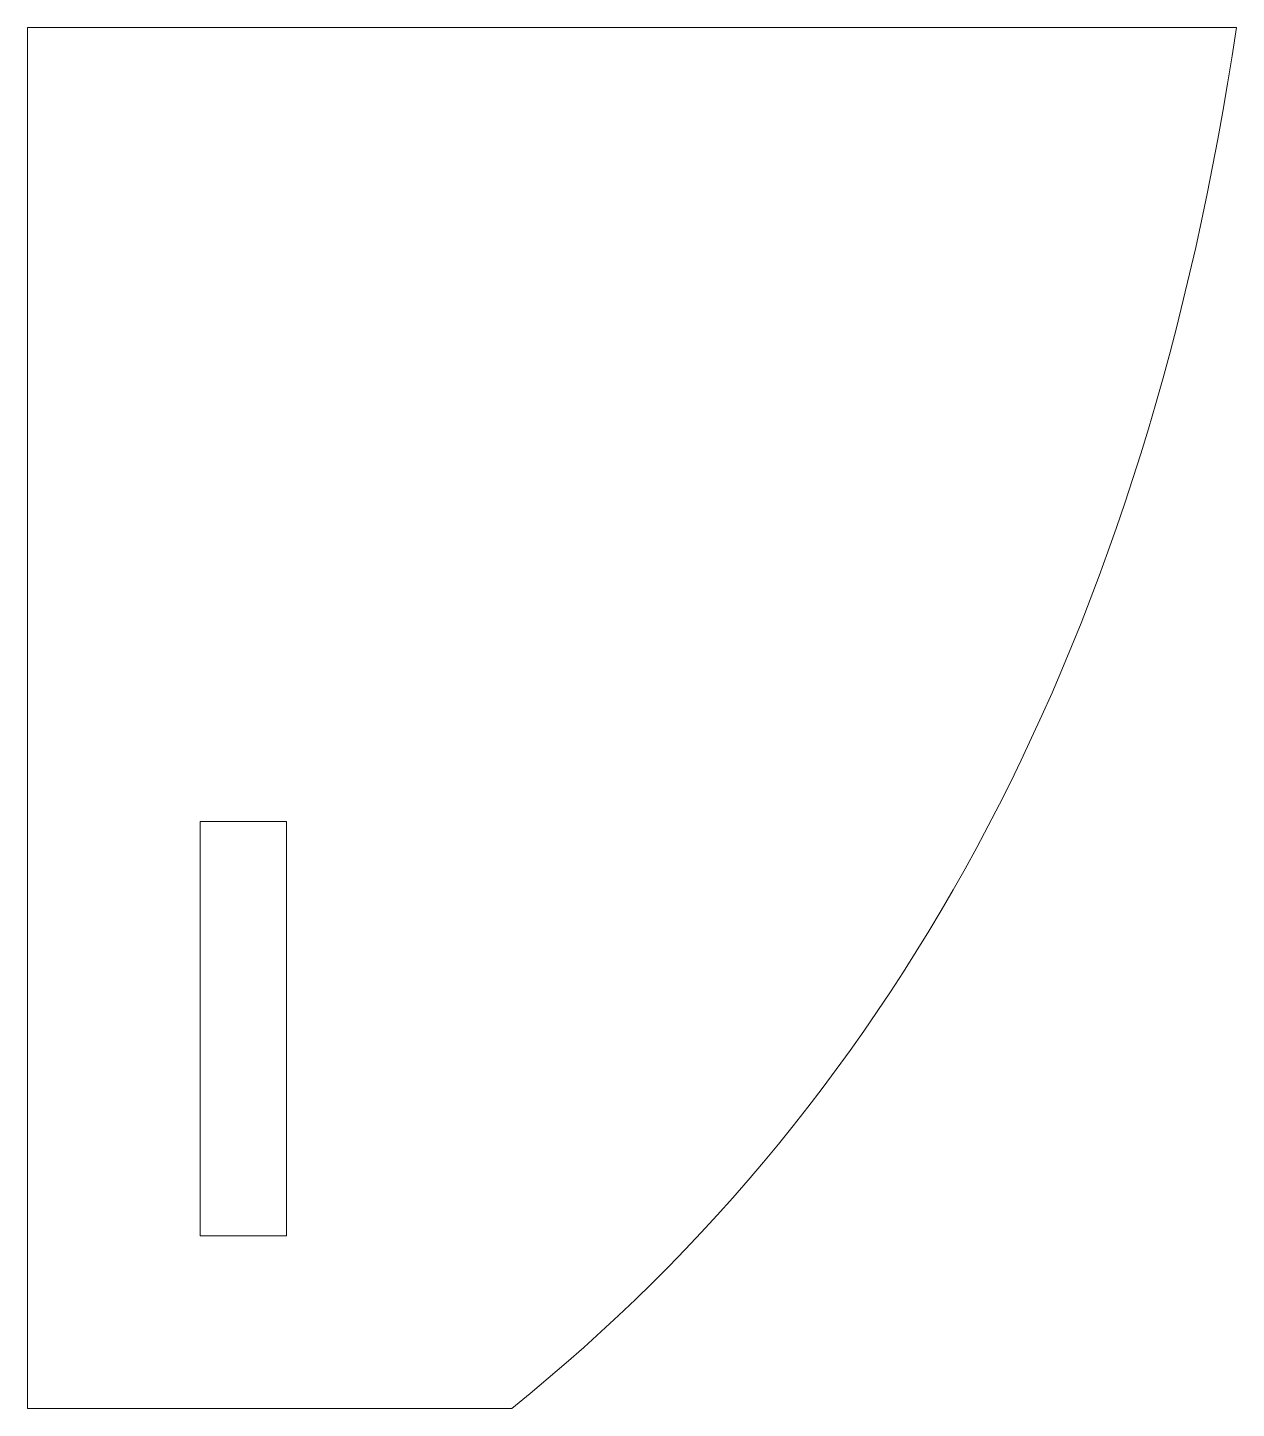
# Model space of a CAD drawing. Header units: millimetres. Extents: x -17.5 to 17.5, y -20 to 20.
import ezdxf

# ---------------------------------------------------------------- set-up
doc = ezdxf.new("R2010")
doc.units = ezdxf.units.MM

msp = doc.modelspace()

# ---------------------------------------------------------------- linework, layer by layer
at = {"color": 7, "linetype": 'Continuous', "lineweight": 15}
for p, q in [((-17.5, 20), (-17.5, -20)), ((17.5, 20), (-17.5, 20)), ((-10, -3), (-12.5, -3)), ((-12.5, -3), (-12.5, -15)), ((-10, -15), (-10, -3)), ((-12.5, -15), (-10, -15)), ((-17.5, -20), (-3.484, -20))]:
    msp.add_line(p, q, dxfattribs=at)
msp.add_open_spline([(17.5, 20), (14.911, 2.497), (7.916, -10.836), (-3.484, -20)], degree=3, dxfattribs=at)

doc.saveas('drawing.dxf')
